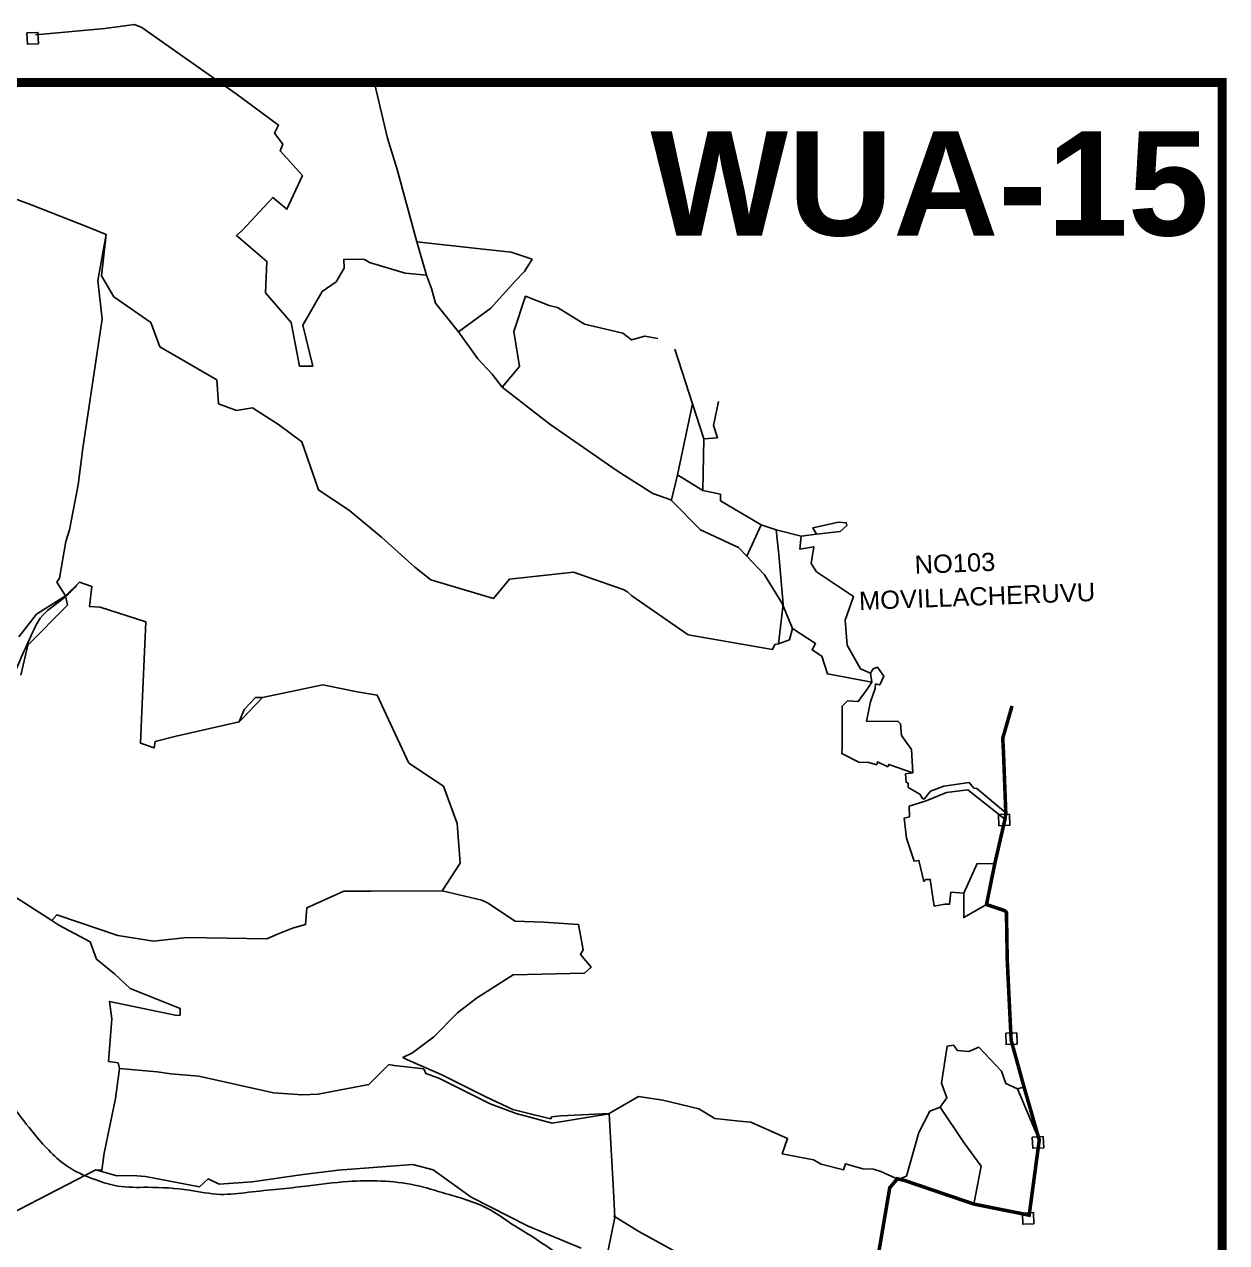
# Model space of a CAD drawing. Header units: inches. Extents: x 203261 to 228925, y 1594290 to 1605484.
# Drawn here: x 215927 to 218623, y 1602483 to 1605215 of the extents above; entities that cross this region are included whole.
import ezdxf

# ---------------------------------------------------------------- set-up
doc = ezdxf.new("R2010")
doc.units = ezdxf.units.IN
doc.header["$MEASUREMENT"] = 0
doc.linetypes.add('HIDDEN2', pattern=[0.1875, 0.125, -0.0625])
for name, color, linetype in [('PLOTS', 7, 'Continuous'), ('STREAM', 4, 'Continuous'), ('TEXT', 1, 'Continuous'), ('VILLAGE BOUNDRY', 5, 'Continuous'), ('VILLAGE BOUNDRY STONES', 1, 'Continuous')]:
    doc.layers.add(name, color=color, linetype=linetype)
doc.styles.get("Standard").update_dxf_attribs({"font": 'arial.ttf'})

msp = doc.modelspace()

# ---------------------------------------------------------------- linework, layer by layer
at = {"color": 5, "const_width": 20}
msp.add_lwpolyline([(203298.6, 1605084.6), (218613.4, 1605084.6), (218613.4, 1594300.1), (203298.6, 1594300.1)], close=True, dxfattribs=at)
at = {"layer": 'PLOTS'}
for points in [[(217347.8, 1604510.2), (217318.6, 1604515.6), (217288.7, 1604507.4), (217269.1, 1604522.7), (217183.2, 1604542.5), (217122.3, 1604579.6), (217104, 1604584.7), (217051, 1604605.2), (217024.5, 1604526), (217037.6, 1604447.4), (216998.7, 1604401.1), (216976.1, 1604430.6), (216943.8, 1604465.1), (216904, 1604520.1), (216900.3, 1604525.5), (216848.9, 1604589.4), (216839.6, 1604622.5), (216828.6, 1604652.6), (216780.5, 1604657.2), (216701.1, 1604680.7), (216689.9, 1604687.9), (216643.3, 1604688.1), (216643.8, 1604667.9), (216626.3, 1604637.8), (216594.4, 1604616), (216551.6, 1604540.3), (216573.7, 1604448.5), (216543.7, 1604448.6), (216525, 1604546.1), (216467.5, 1604613.1), (216470.4, 1604683.4), (216402.2, 1604741.6), (216415.5, 1604752.3), (216484.3, 1604826.8), (216515.5, 1604800.2), (216550.4, 1604875.8), (216500.1, 1604931), (216506.4, 1604945.8), (216488, 1604970.7), (216496.8, 1604989), (216402, 1605058.7), (216276.4, 1605147), (216190.2, 1605208.1), (216174, 1605214.8), (216107, 1605205.7), (215951.3, 1605191.3)], [(216806.6, 1604726.9), (216763.2, 1604889.3), (216741.2, 1604959.5), (216711.8, 1605082.6)], [(218524.2, 1605081.6), (218522.7, 1605090.4), (218353.6, 1605080.6), (218354, 1605082.6)], [(215846.9, 1604845.1), (215944.5, 1604809.7), (216069.8, 1604760.1), (216109.9, 1604743.6), (216099.4, 1604650.7), (216127.1, 1604603.5), (216210.5, 1604546.4), (216230.6, 1604492), (216358.7, 1604417.5), (216362.2, 1604363.9), (216402.3, 1604349.3), (216438.3, 1604354.9), (216496.6, 1604317.5), (216549.1, 1604279), (216586.7, 1604170.8), (216656.3, 1604124.1), (216727.5, 1604065.2), (216802.6, 1603997.8), (216838.7, 1603969.5), (216979, 1603927.6), (217014.5, 1603970.9), (217158.7, 1603986.3), (217269.6, 1603947.6), (217279.6, 1603942), (217289, 1603933.4), (217415.4, 1603846), (217605, 1603813.3), (217610.2, 1603824.4), (217618.1, 1603825.7), (217643.2, 1603834.8), (217649.3, 1603860.2)], [(216109.9, 1604743.6), (216091.5, 1604640.7), (216101.2, 1604554), (216092.9, 1604499.1), (216057.8, 1604264.2), (216047.3, 1604182.3), (216028, 1604081.5), (216019.7, 1604055.2), (216005.3, 1603973.3), (215999.7, 1603964.3), (216018.6, 1603933.2), (215954, 1603892), (215914.5, 1603841.3)], [(216900.3, 1604525.5), (216972.8, 1604578.7), (217025.9, 1604637.2), (217048.4, 1604660.6), (217065.5, 1604688), (217018.6, 1604704), (216948.9, 1604711.2), (216806.6, 1604726.9), (216828.6, 1604652.6)], [(217385.6, 1604486.7), (217425.3, 1604364), (217451, 1604285.6), (217448.2, 1604169.2)], [(216998.7, 1604401.1), (217104.9, 1604318.6), (217256.4, 1604213.6), (217336.5, 1604162.7), (217377, 1604148.3), (217443.3, 1604081.1), (217528.6, 1604041.6), (217547.1, 1604022.3), (217586.8, 1603980.6), (217626.4, 1603916.3), (217649.3, 1603860.2), (217701.5, 1603826.4), (217693.6, 1603811.9), (217715.5, 1603798), (217727.8, 1603758.4), (217827.5, 1603739.5), (217816.9, 1603723.9), (217797.1, 1603696.5), (217772.8, 1603697.8), (217760.7, 1603685.7), (217761.3, 1603674.7), (217761.3, 1603592.8), (217759.9, 1603579.5), (217798.2, 1603560.3), (217820.8, 1603559.8), (217838.7, 1603554.4), (217840.4, 1603561.4), (217863.4, 1603550.2), (217865.4, 1603555.2), (217919.7, 1603536.6), (217902.9, 1603534), (217904.8, 1603515.2), (217908.7, 1603513.1), (217909.3, 1603503.9), (217935.2, 1603488.6), (217940, 1603482.1), (217939.1, 1603480.4), (217944.9, 1603477.4), (217959.3, 1603495.2), (217989.3, 1603506.6), (218045.8, 1603514.6), (218056.6, 1603502.2), (218062.9, 1603501.3), (218128, 1603446.5)], [(217392, 1604205), (217425.3, 1604364)], [(217483.7, 1604369.3), (217472.2, 1604315.2), (217481.1, 1604287.9), (217451, 1604285.6)], [(217824.3, 1603759.6), (217802.4, 1603769.4), (217772.3, 1603822.8), (217767.8, 1603878.5), (217786.3, 1603932), (217703.7, 1603987.2), (217691.2, 1604005.7), (217697.4, 1604043.6), (217666.3, 1604038.3), (217668.8, 1604067.4), (217613.1, 1604081), (217579.2, 1604092.8), (217488, 1604146.7), (217487.8, 1604161.2), (217448.2, 1604169.2), (217392, 1604205), (217377.1, 1604145.6)], [(217579.2, 1604092.8), (217547.1, 1604022.3)], [(217618.1, 1603825.7), (217628.3, 1603914.8), (217618.6, 1604026.4), (217613.1, 1604081)], [(217668.8, 1604067.4), (217703.4, 1604071.3), (217695.1, 1604085.6), (217752.9, 1604098.6), (217770, 1604097.3), (217771.1, 1604090.9), (217756.7, 1604077.8), (217703.4, 1604071.3)], [(215918.4, 1603755.2), (215934.3, 1603822.4), (216023.1, 1603912.4), (216018.6, 1603933.2), (216050, 1603964), (216077.7, 1603954.6), (216073, 1603909.5), (216097, 1603908), (216199.2, 1603875), (216190.3, 1603674.1), (216187, 1603603.1), (216218.1, 1603592.2), (216220.1, 1603607), (216267.2, 1603618.3), (216408.8, 1603650.8), (216419.3, 1603678.3), (216444.8, 1603705.1), (216460.8, 1603705.1), (216415.1, 1603657.3), (216408.8, 1603650.8), (216419.3, 1603678.3), (216444.8, 1603705.1), (216460.8, 1603705.1), (216595.8, 1603733.6), (216673.3, 1603718.3), (216718.2, 1603710.9), (216788.9, 1603558.3), (216866.9, 1603506.8), (216897.5, 1603423.1), (216903.8, 1603334.2), (216863.8, 1603271.6), (216952.8, 1603250.8), (216965.7, 1603245.2), (217027.5, 1603203.8), (217091.3, 1603201.9), (217169.6, 1603196), (217180.3, 1603139.4), (217173.7, 1603129.3), (217198.3, 1603101), (217182.9, 1603087.4), (217022.8, 1603083.5), (216941, 1603031), (216898, 1602998.5), (216845.3, 1602944.2), (216797.1, 1602908.6), (216775.6, 1602897.9), (216786.2, 1602892.9), (216863.3, 1602859), (216961.6, 1602809.6), (217022.2, 1602781.4), (217063.9, 1602771), (217107.3, 1602760.9), (217109.3, 1602765.4), (217129.6, 1602767.1), (217238.6, 1602772.6), (217304.3, 1602810.4), (217358.7, 1602802.4), (217439.4, 1602782.9), (217475.6, 1602761.1), (217530.5, 1602755.5), (217556.4, 1602753), (217638.7, 1602716.3), (217626.4, 1602681.9), (217696.6, 1602668.4), (217714.1, 1602658.9), (217764.2, 1602646.2), (217768.8, 1602660), (217807.1, 1602648.5), (217831.6, 1602647.5), (217847.4, 1602642.7), (217887.5, 1602624.9), (217905, 1602632.2), (217932.7, 1602730.3), (217957.4, 1602777.6), (217981.1, 1602786.7), (218034.1, 1602707.2), (218072.4, 1602654.1), (218056.2, 1602569.5)], [(217919.7, 1603536.6), (217916.4, 1603589.1), (217894, 1603620), (217891.7, 1603646.3), (217886.8, 1603651.9), (217815.6, 1603652.2), (217824.6, 1603695.9), (217834.8, 1603725.9), (217836, 1603735.7), (217845.2, 1603733.7), (217854.4, 1603753.4), (217840.2, 1603773.5), (217830.5, 1603769.4), (217824.3, 1603759.6), (217827.5, 1603739.5)], [(218126.1, 1603432.2), (218042.7, 1603498.3), (217995.1, 1603492.1), (217949.3, 1603473.5), (217911.6, 1603461.4), (217912.3, 1603438.1), (217900.3, 1603434.8), (217905, 1603390), (217922.3, 1603338.2), (217933.3, 1603340), (217944.1, 1603293.1), (217948.1, 1603296.9), (217958.6, 1603297.3), (217967.2, 1603237.6), (217991.3, 1603242.3), (218001.9, 1603241.6), (218004.7, 1603268.8), (218033.9, 1603266.7), (218033.8, 1603211.7), (218084.7, 1603241)], [(218033.9, 1603266.7), (218063.9, 1603333.3), (218103.2, 1603332.3)], [(216087.3, 1602645.9), (216100.5, 1602645.1), (216105.4, 1602683.8), (216131.3, 1602806.3), (216139.7, 1602873.7), (216136.7, 1602886.1), (216115.6, 1602889.3), (216122.9, 1602984.6), (216117.6, 1603023.8), (216268.6, 1602992.4), (216276.1, 1602992.7), (216276.2, 1602998.9), (216275.8, 1603008), (216163.8, 1603053.1), (216128.7, 1603085.9), (216088.6, 1603118.5), (216074.2, 1603157.7), (216003.7, 1603195.2), (215988.6, 1603205.3), (215938.5, 1603237.4), (215859.4, 1603287.9)], [(215988.6, 1603205.3), (215999.7, 1603218.3), (216136.3, 1603171.6), (216216.2, 1603159), (216291.3, 1603166.9), (216470.3, 1603164.4), (216494.6, 1603175), (216528.2, 1603188.4), (216557.3, 1603196.2), (216560.2, 1603233.7), (216643.4, 1603271.3), (216703.9, 1603271), (216863.8, 1603271.6)], [(217981.1, 1602786.7), (217996, 1602807.4), (217983.8, 1602840.8), (217996.3, 1602923.3), (218010.7, 1602925.8), (218019.5, 1602913.9), (218045.2, 1602911.7), (218067.6, 1602921.2), (218118.5, 1602867.7), (218128.2, 1602839.6), (218154, 1602827.8), (218168, 1602831.5)], [(216139.7, 1602873.7), (216224.8, 1602866.3), (216254.9, 1602861.3), (216317.8, 1602856.4), (216485.1, 1602819.1), (216539.6, 1602815.4), (216548.7, 1602814.2), (216585.3, 1602815.6), (216699, 1602837.7), (216743.9, 1602882.2), (216755.9, 1602880.1), (216822.5, 1602873), (216827.1, 1602862.6), (216856.5, 1602852.1), (216971.4, 1602794.4), (217029.9, 1602772.9), (217110.3, 1602750.6), (217238.4, 1602771.9), (217248.1, 1602598.5), (217250.9, 1602539.1), (217229.2, 1602433.2)], [(218203.1, 1602713.1), (218154, 1602827.8)], [(217175.5, 1602470.3), (217056.9, 1602519.6), (216928.7, 1602584.9), (216843.7, 1602646.3), (216798.2, 1602658.4), (216728.5, 1602652.8), (216630.4, 1602645.1), (216552.1, 1602635.6), (216437.9, 1602619.4), (216363.4, 1602614), (216338.7, 1602625.9), (216319.1, 1602608.3), (216198.2, 1602631.4), (216169.4, 1602633.3), (216133.8, 1602632.9), (216087.3, 1602645.9), (215870.9, 1602534.7), (215831.1, 1602498.9), (215755, 1602446)], [(217356, 1601640.8), (217348.4, 1601591.7), (217386.3, 1601543.4), (217508.2, 1601519.4), (217570.6, 1601494.3), (217766.4, 1601453.1), (217811, 1601642.4), (217876, 1601830), (217903.9, 1601931.7), (217945.8, 1602136.9), (217800.6, 1602187.4), (217494.4, 1602404.1), (217304.6, 1602508.2), (217248, 1602543.2)]]:
    msp.add_lwpolyline(points, dxfattribs=at)
at = {"layer": 'STREAM'}
msp.add_spline([(217752.5, 1602136.1), (217715, 1602135), (217686.6, 1602133.1), (217655.1, 1602143.5), (217622.2, 1602156.5), (217565.2, 1602178.4), (217525.8, 1602203.3), (217503.1, 1602219.4), (217437.9, 1602275.4), (217343.9, 1602335.8), (217277, 1602378.5), (217229.3, 1602412), (217157.4, 1602440.2), (217069.1, 1602494.2), (217020.4, 1602524.4), (216972.8, 1602555.7), (216873, 1602592.7), (216801.5, 1602612), (216652.7, 1602619.9), (216558.1, 1602609.7), (216497.5, 1602602.9), (216429.3, 1602595.9), (216366.4, 1602591.2), (216296.4, 1602600.7), (216203.3, 1602607), (216135.8, 1602609.9), (216087.7, 1602623.5), (216030, 1602649.7), (215955.5, 1602718.6), (215862.2, 1602841.6), (215821, 1602906.3), (215803.4, 1602962), (215795.5, 1603079.8), (215796.2, 1603177.1), (215798.4, 1603233.5), (215812.7, 1603292.6), (215837.8, 1603385.8), (215832.3, 1603441.9), (215856.7, 1603526.8), (215873.3, 1603612.5), (215911.3, 1603776), (215934.7, 1603827.7), (215967.7, 1603889.7), (216015.9, 1603929.1), (216043.6, 1603956.7)], degree=3, dxfattribs=at)
at = {"layer": 'VILLAGE BOUNDRY', "linetype": 'HIDDEN2', "ltscale": 75, "const_width": 8}
msp.add_lwpolyline([(218142, 1603686.4), (218121.2, 1603614.1), (218122.9, 1603580.6), (218128, 1603446.5), (218126.1, 1603432.2), (218103.2, 1603332.3), (218084.7, 1603241), (218124.9, 1603227.8), (218129.5, 1603223.2), (218131.2, 1603117.5), (218140, 1602936.8), (218168.5, 1602833.5), (218203.1, 1602713.1), (218180.4, 1602544.6), (218056.2, 1602569.5), (217901.4, 1602622.2), (217884.9, 1602626.2), (217867.7, 1602606.1), (217841.1, 1602449.8)], dxfattribs=at)
at = {"layer": 'VILLAGE BOUNDRY STONES'}
for points in [[(215932.5, 1605195.7), (215957.2, 1605196.7), (215958.2, 1605171.4), (215933.5, 1605170.4)], [(218111.6, 1603443.1), (218136.3, 1603444.1), (218137.2, 1603418.8), (218112.5, 1603417.8)], [(218127.8, 1602952.5), (218152.5, 1602953.4), (218153.5, 1602928.1), (218128.8, 1602927.2)], [(218187.3, 1602719.8), (218212, 1602720.7), (218213, 1602695.4), (218188.3, 1602694.5)], [(218165.2, 1602549.4), (218189.9, 1602550.4), (218190.8, 1602525.1), (218166.1, 1602524.1)]]:
    msp.add_lwpolyline(points, close=True, dxfattribs=at)

# ---------------------------------------------------------------- texts
at = {"layer": 'TEXT'}
for s, height, p in [('NO103', 40.89, (217924.3, 1603982.6)), ('MOVILLACHERUVU', 40.895, (217799.5, 1603901.5))]:
    msp.add_text(s, height=height, rotation=2.2125, dxfattribs=at).set_placement(p)
at = {"layer": 'TEXT', "insert": (217330.9, 1604975.3), "char_height": 234, "width": 1243.849, "attachment_point": 1}
msp.add_mtext('{\\fArial|b1|i0|c0|p34;\\C1;WUA-15}', dxfattribs=at)

doc.saveas('drawing.dxf')
